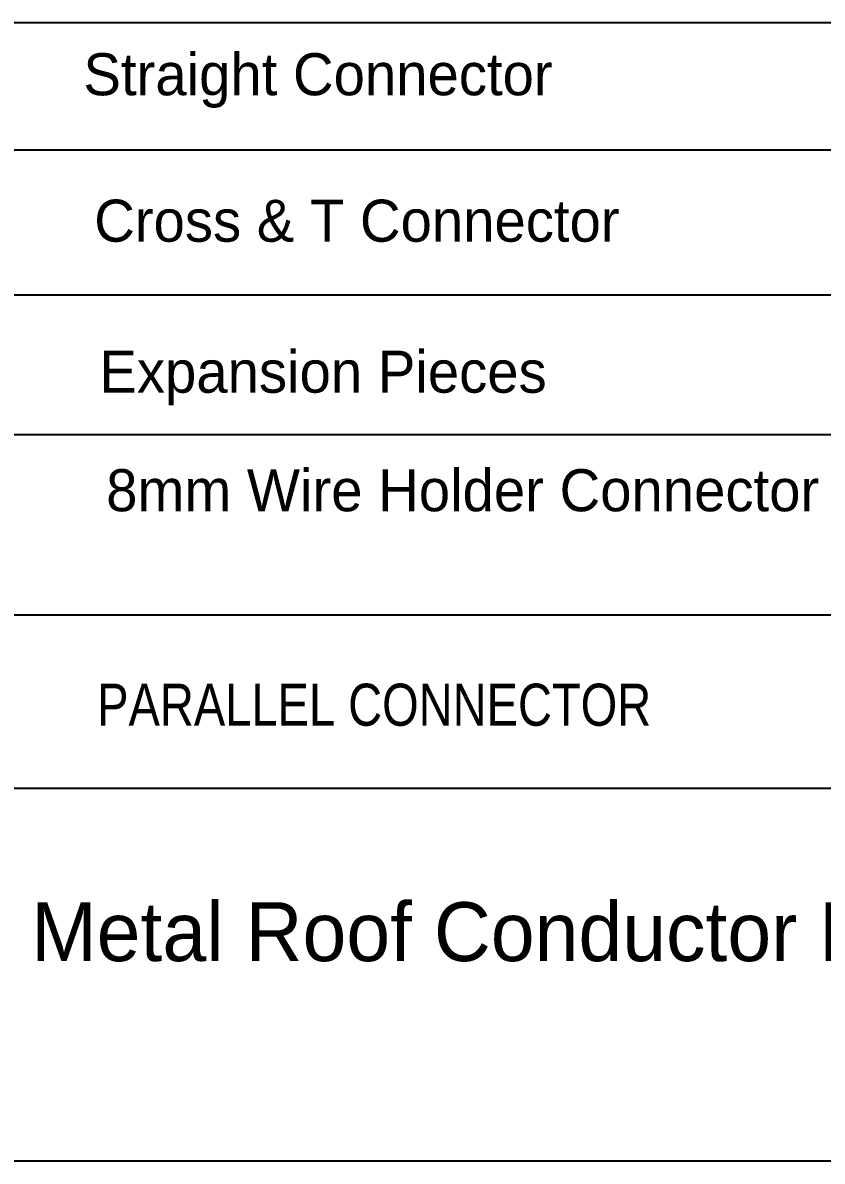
# Model space of a CAD drawing. Header units: millimetres. Extents: x 591978 to 1200763, y 19941 to 205918.
# Drawn here: x 1143811 to 1153309, y 70637 to 84171 of the extents above; entities that cross this region are included whole.
import ezdxf

# ---------------------------------------------------------------- set-up
doc = ezdxf.new("R2010")
doc.units = ezdxf.units.MM
doc.header["$LTSCALE"] = 790
doc.header["$MEASUREMENT"] = 0
doc.layers.add('BA-Dim', color=5, linetype='Continuous')
doc.styles.add('BA-Shop No Tag', font='arial.ttf', dxfattribs={"width": 0.8})

msp = doc.modelspace()

# ---------------------------------------------------------------- linework, layer by layer
at = {"layer": 'BA-Dim', "color": 0}
for p, q in [((1161926, 84170.8, 0), (1140025, 84170.8, 0)), ((1161926, 82655, 0), (1140025, 82655, 0)), ((1161926, 80933.5, 0), (1140025, 80933.5, 0)), ((1161926, 79272, 0), (1140025, 79272, 0)), ((1161926, 77130.5, 0), (1140025, 77130.5, 0)), ((1161926, 75068.5, 0), (1140025, 75068.5, 0)), ((1161926, 70637.4, 0), (1140025, 70637.4, 0))]:
    msp.add_line(p, q, dxfattribs=at)

# ---------------------------------------------------------------- texts
at = {"char_height": 500, "attachment_point": 1}
for s, insert, width in [('{\\C0;Straight Connector}', (1144531, 83808.9), 10158.6), ('{\\C0;Cross & T Connector}', (1144659, 82068), 10158.6), ('{\\C0;Expansion Pieces}', (1144720.5, 80273), 10158.6), ('{\\C0;8mm Wire Holder Connector}', (1144801.5, 78863.8), 13493.933)]:
    msp.add_mtext(s, dxfattribs=dict(at, insert=insert, width=width))
at = {"color": 5, "lineweight": 200, "insert": (1143909, 73716), "char_height": 700, "attachment_point": 1}
msp.add_mtext_dynamic_manual_height_columns('{\\C0;Metal Roof Conductor Holder}', width=30420.568, gutter_width=12.5, heights=[-700], dxfattribs=at)
at = {"layer": 'BA-Dim', "color": 3, "insert": (1144694.7, 76314.3, 0), "char_height": 500, "width": 9221.236, "attachment_point": 1, "style": 'BA-Shop No Tag'}
msp.add_mtext('{\\C0;PARALLEL CONNECTOR}', dxfattribs=at)

doc.saveas('drawing.dxf')
